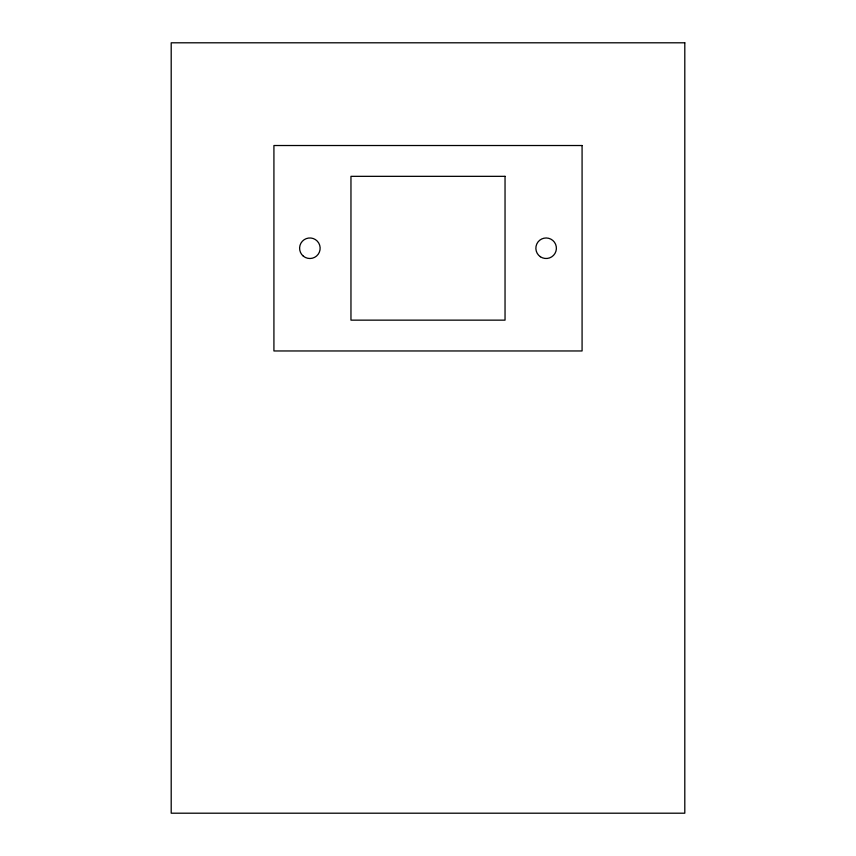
<?xml version="1.0" encoding="UTF-8"?>
<svg xmlns="http://www.w3.org/2000/svg" width="856" height="856" viewBox="0 0 856 856"><rect width="100%" height="100%" fill="white"/><g stroke="black" fill="none" stroke-linecap="round" stroke-linejoin="round"><path stroke-width="1.28" d="M684.8 42.8L171.2 42.8L171.2 813.2L684.8 813.2L684.8 42.8M582.08 145.52L273.92 145.52L273.92 350.96L582.08 350.96L582.08 145.52M505.04 176.336L350.96 176.336L350.96 320.144L505.04 320.144L505.04 176.336M540.361 256.736A10.272 10.272 0 0 0 556.368 248.989A10.272 10.272 0 0 0 541.655 238.995A10.272 10.272 0 0 0 540.361 256.736M303.345 256.169A10.272 10.272 0 0 0 320.005 249.931A10.272 10.272 0 0 0 306.266 238.621A10.272 10.272 0 0 0 303.345 256.169"/></g></svg>
